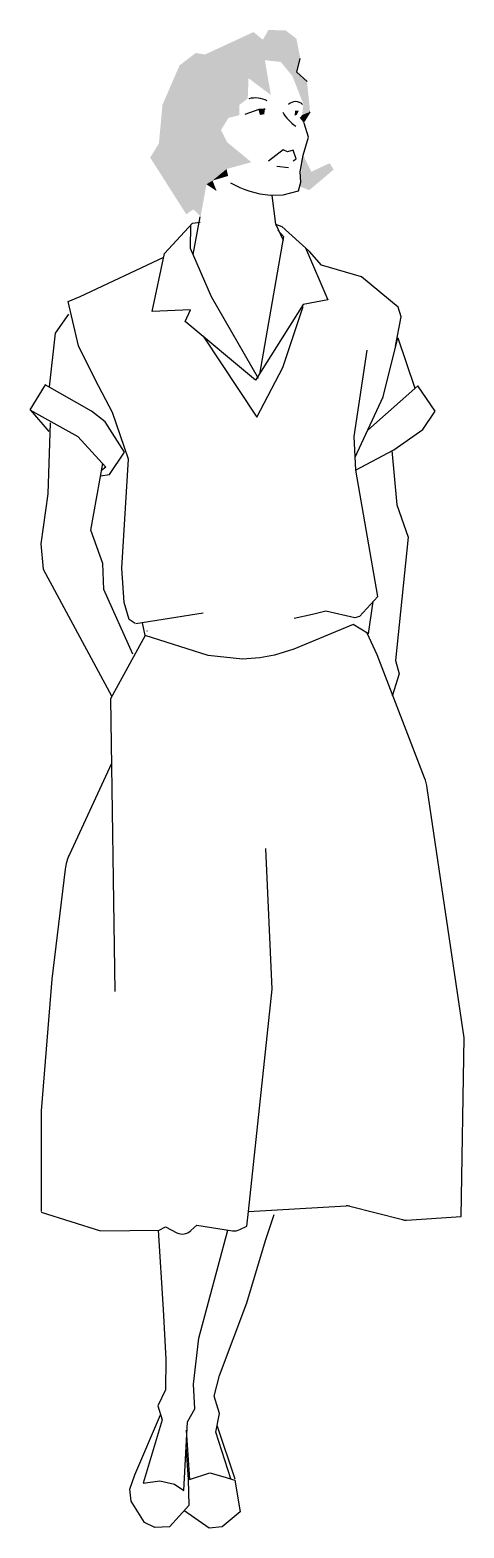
# Model space of a CAD drawing. Header units: millimetres. Extents: x -1576.99 to -1576.51, y 1864.42 to 1866.07.
import ezdxf

# ---------------------------------------------------------------- set-up
doc = ezdxf.new("R2010")
doc.units = ezdxf.units.MM
doc.header["$LTSCALE"] = 10
doc.layers.add('Humanos', color=2, linetype='Continuous')

msp = doc.modelspace()

# ---------------------------------------------------------------- linework, layer by layer
at = {"layer": 'Humanos'}
for p, q in [((-1576.6939, 1866.0248), (-1576.6902, 1866.0399)), ((-1576.6828, 1866.0144), (-1576.6939, 1866.0248)), ((-1576.751, 1865.9785), (-1576.7355, 1865.9842)), ((-1576.7355, 1865.9842), (-1576.729, 1865.9842)), ((-1576.6865, 1865.9693), (-1576.6794, 1865.9811)), ((-1576.6812, 1865.9533), (-1576.6858, 1865.9686)), ((-1576.6869, 1865.9333), (-1576.6812, 1865.9533)), ((-1576.7089, 1865.9395), (-1576.7252, 1865.927)), ((-1576.7044, 1865.9372), (-1576.7089, 1865.9395)), ((-1576.6979, 1865.9391), (-1576.7044, 1865.9372)), ((-1576.6981, 1865.9272), (-1576.6946, 1865.9295)), ((-1576.6946, 1865.9295), (-1576.6979, 1865.9391)), ((-1576.6903, 1865.915), (-1576.6869, 1865.9333)), ((-1576.716, 1865.9215), (-1576.7031, 1865.9198)), ((-1576.6895, 1865.9038), (-1576.6903, 1865.915)), ((-1576.709, 1865.8897), (-1576.692, 1865.8942)), ((-1576.692, 1865.8942), (-1576.6895, 1865.9038)), ((-1576.7231, 1865.8894), (-1576.709, 1865.8897)), ((-1576.717, 1865.8574), (-1576.7211, 1865.8892)), ((-1576.8082, 1865.8241), (-1576.8004, 1865.8657)), ((-1576.8396, 1865.8252), (-1576.809, 1865.8586)), ((-1576.8112, 1865.8308), (-1576.8108, 1865.8566)), ((-1576.809, 1865.8586), (-1576.8005, 1865.8598)), ((-1576.7088, 1865.8441), (-1576.7353, 1865.6923)), ((-1576.7175, 1865.8576), (-1576.7104, 1865.8551)), ((-1576.7088, 1865.8394), (-1576.717, 1865.8574)), ((-1576.7148, 1865.8508), (-1576.7088, 1865.8441)), ((-1576.7104, 1865.8551), (-1576.6802, 1865.8276)), ((-1576.7879, 1865.7774), (-1576.8112, 1865.8308)), ((-1576.6843, 1865.8313), (-1576.66, 1865.7743)), ((-1576.6668, 1865.8125), (-1576.6802, 1865.8276)), ((-1576.9325, 1865.778), (-1576.8404, 1865.8213)), ((-1576.8532, 1865.7615), (-1576.8396, 1865.8252)), ((-1576.6227, 1865.7995), (-1576.6668, 1865.8125)), ((-1576.5824, 1865.766), (-1576.6227, 1865.7995)), ((-1576.9459, 1865.7723), (-1576.9325, 1865.778)), ((-1576.9344, 1865.7235), (-1576.9459, 1865.7723)), ((-1576.8112, 1865.7632), (-1576.8532, 1865.7615)), ((-1576.8169, 1865.7505), (-1576.8112, 1865.7632)), ((-1576.7361, 1865.6876), (-1576.7879, 1865.7774)), ((-1576.6871, 1865.7689), (-1576.7395, 1865.6857)), ((-1576.7095, 1865.6998), (-1576.6871, 1865.7668)), ((-1576.66, 1865.7743), (-1576.6871, 1865.7689)), ((-1576.5791, 1865.7556), (-1576.5824, 1865.766)), ((-1576.9453, 1865.7586), (-1576.9601, 1865.7377)), ((-1576.7395, 1865.6857), (-1576.8169, 1865.7505)), ((-1576.5852, 1865.7233), (-1576.5791, 1865.7556)), ((-1576.9601, 1865.7377), (-1576.9668, 1865.6784)), ((-1576.7973, 1865.7341), (-1576.7382, 1865.6451)), ((-1576.5991, 1865.6673), (-1576.5829, 1865.7324)), ((-1576.5829, 1865.7324), (-1576.5641, 1865.6769)), ((-1576.9158, 1865.6858), (-1576.9344, 1865.7235)), ((-1576.6308, 1865.6239), (-1576.6166, 1865.7187)), ((-1576.7382, 1865.6451), (-1576.7095, 1865.6998)), ((-1576.9713, 1865.6808), (-1576.9879, 1865.6531)), ((-1576.9201, 1865.6515), (-1576.9713, 1865.6808)), ((-1576.897, 1865.6503), (-1576.9158, 1865.6858)), ((-1576.5608, 1865.6797), (-1576.6159, 1865.6309)), ((-1576.5418, 1865.6516), (-1576.5608, 1865.6797)), ((-1576.6297, 1865.601), (-1576.5991, 1865.6673)), ((-1576.9879, 1865.6531), (-1576.9352, 1865.6239)), ((-1576.9873, 1865.6529), (-1576.967, 1865.6292)), ((-1576.9052, 1865.6398), (-1576.9201, 1865.6515)), ((-1576.8795, 1865.5989), (-1576.897, 1865.6503)), ((-1576.5551, 1865.6316), (-1576.5418, 1865.6516)), ((-1576.9656, 1865.6388), (-1576.9684, 1865.5606)), ((-1576.8837, 1865.6065), (-1576.9052, 1865.6398)), ((-1576.5873, 1865.6091), (-1576.5551, 1865.6316)), ((-1576.9352, 1865.6239), (-1576.9043, 1865.5902)), ((-1576.629, 1865.5868), (-1576.6308, 1865.6239)), ((-1576.9004, 1865.5821), (-1576.8837, 1865.6065)), ((-1576.8866, 1865.4788), (-1576.8795, 1865.5989)), ((-1576.6294, 1865.5866), (-1576.5873, 1865.6091)), ((-1576.5894, 1865.6083), (-1576.584, 1865.5485)), ((-1576.9208, 1865.5206), (-1576.9078, 1865.594)), ((-1576.9102, 1865.5805), (-1576.9004, 1865.5821)), ((-1576.9043, 1865.5902), (-1576.9092, 1865.5862)), ((-1576.6047, 1865.4477), (-1576.629, 1865.5868)), ((-1576.9684, 1865.5606), (-1576.9758, 1865.5057)), ((-1576.584, 1865.5485), (-1576.5715, 1865.513)), ((-1576.9077, 1865.4841), (-1576.9208, 1865.5206)), ((-1576.9758, 1865.5057), (-1576.9733, 1865.4777)), ((-1576.5715, 1865.513), (-1576.5855, 1865.3773)), ((-1576.9064, 1865.4555), (-1576.9077, 1865.4841)), ((-1576.9733, 1865.4777), (-1576.8978, 1865.3376)), ((-1576.8842, 1865.4412), (-1576.8866, 1865.4788)), ((-1576.8747, 1865.3843), (-1576.9064, 1865.4555)), ((-1576.8785, 1865.4223), (-1576.8842, 1865.4412)), ((-1576.6047, 1865.4477), (-1576.6251, 1865.4255)), ((-1576.6152, 1865.4065), (-1576.6098, 1865.4422)), ((-1576.872, 1865.4181), (-1576.8785, 1865.4223)), ((-1576.7972, 1865.4293), (-1576.8712, 1865.4176)), ((-1576.861, 1865.4046), (-1576.864, 1865.4186)), ((-1576.6321, 1865.4169), (-1576.6972, 1865.3898)), ((-1576.6767, 1865.428), (-1576.697, 1865.4235)), ((-1576.6619, 1865.4315), (-1576.6767, 1865.428)), ((-1576.6301, 1865.4242), (-1576.6619, 1865.4315)), ((-1576.6152, 1865.4065), (-1576.6321, 1865.4169)), ((-1576.6251, 1865.4255), (-1576.6301, 1865.4242)), ((-1576.861, 1865.4046), (-1576.8992, 1865.3349)), ((-1576.7918, 1865.3826), (-1576.861, 1865.4046)), ((-1576.8584, 1865.4093), (-1576.859, 1865.4098)), ((-1576.6057, 1865.3836), (-1576.6166, 1865.4073)), ((-1576.7539, 1865.3788), (-1576.7918, 1865.3826)), ((-1576.7186, 1865.3831), (-1576.7349, 1865.3802)), ((-1576.6972, 1865.3898), (-1576.7186, 1865.3831)), ((-1576.5535, 1865.2482), (-1576.6057, 1865.3836)), ((-1576.7349, 1865.3802), (-1576.7539, 1865.3788)), ((-1576.5855, 1865.3773), (-1576.5812, 1865.3627)), ((-1576.5812, 1865.3627), (-1576.5889, 1865.3381)), ((-1576.8992, 1865.3349), (-1576.8946, 1865.0129)), ((-1576.8982, 1865.2637), (-1576.9445, 1865.1637)), ((-1576.5098, 1864.962), (-1576.5504, 1865.2366)), ((-1576.7211, 1865.0155), (-1576.7281, 1865.1704)), ((-1576.9491, 1865.1475), (-1576.9638, 1865.0263)), ((-1576.9638, 1865.0263), (-1576.9757, 1864.8814)), ((-1576.7474, 1864.7705), (-1576.7211, 1865.0155)), ((-1576.5129, 1864.765), (-1576.5098, 1864.962)), ((-1576.9757, 1864.8814), (-1576.9756, 1864.7705)), ((-1576.7474, 1864.7705), (-1576.6398, 1864.7769)), ((-1576.6357, 1864.7765), (-1576.5775, 1864.7617)), ((-1576.9756, 1864.7699), (-1576.9101, 1864.7494)), ((-1576.8108, 1864.7496), (-1576.8043, 1864.7557)), ((-1576.8043, 1864.7557), (-1576.7647, 1864.7495)), ((-1576.749, 1864.7546), (-1576.7474, 1864.7705)), ((-1576.7284, 1864.7389), (-1576.7189, 1864.7673)), ((-1576.5733, 1864.7613), (-1576.5129, 1864.765)), ((-1576.9101, 1864.7494), (-1576.8456, 1864.7503)), ((-1576.8466, 1864.7503), (-1576.8414, 1864.6627)), ((-1576.8456, 1864.7503), (-1576.8388, 1864.7537)), ((-1576.8388, 1864.7537), (-1576.826, 1864.7473)), ((-1576.8018, 1864.6313), (-1576.7701, 1864.7502)), ((-1576.7567, 1864.7508), (-1576.749, 1864.7546)), ((-1576.749, 1864.6703), (-1576.7284, 1864.7389)), ((-1576.8414, 1864.6627), (-1576.8383, 1864.6083)), ((-1576.7791, 1864.5901), (-1576.749, 1864.6703)), ((-1576.8078, 1864.5805), (-1576.8018, 1864.6313)), ((-1576.8383, 1864.6083), (-1576.8387, 1864.5744)), ((-1576.8387, 1864.5744), (-1576.8472, 1864.5567)), ((-1576.8062, 1864.5533), (-1576.8078, 1864.5805)), ((-1576.785, 1864.5674), (-1576.7791, 1864.5901)), ((-1576.779, 1864.5484), (-1576.785, 1864.5674)), ((-1576.8723, 1864.4808), (-1576.8441, 1864.5467)), ((-1576.8425, 1864.5414), (-1576.8634, 1864.4718)), ((-1576.8472, 1864.5567), (-1576.8425, 1864.5414)), ((-1576.8144, 1864.539), (-1576.8062, 1864.5533)), ((-1576.7831, 1864.5278), (-1576.779, 1864.5484)), ((-1576.8186, 1864.4636), (-1576.8144, 1864.539)), ((-1576.8158, 1864.5298), (-1576.8122, 1864.4757)), ((-1576.7667, 1864.4764), (-1576.7831, 1864.5278)), ((-1576.7818, 1864.5342), (-1576.7624, 1864.4764)), ((-1576.8161, 1864.5123), (-1576.8136, 1864.4755)), ((-1576.878, 1864.465), (-1576.8723, 1864.4808)), ((-1576.8136, 1864.4755), (-1576.813, 1864.4472)), ((-1576.8122, 1864.4757), (-1576.79, 1864.4829)), ((-1576.79, 1864.4829), (-1576.7756, 1864.4788)), ((-1576.7756, 1864.4788), (-1576.7622, 1864.4751)), ((-1576.7622, 1864.4751), (-1576.7563, 1864.4401)), ((-1576.8763, 1864.4519), (-1576.878, 1864.465)), ((-1576.8634, 1864.4718), (-1576.845, 1864.4743)), ((-1576.845, 1864.4743), (-1576.8286, 1864.4706)), ((-1576.8286, 1864.4706), (-1576.8186, 1864.4636)), ((-1576.8616, 1864.4285), (-1576.8763, 1864.4519)), ((-1576.813, 1864.4472), (-1576.8344, 1864.4236)), ((-1576.8505, 1864.423), (-1576.8616, 1864.4285)), ((-1576.7906, 1864.4222), (-1576.8183, 1864.4414)), ((-1576.7563, 1864.4401), (-1576.7764, 1864.4237)), ((-1576.8344, 1864.4236), (-1576.8505, 1864.423)), ((-1576.7764, 1864.4237), (-1576.7906, 1864.4222))]:
    msp.add_line(p, q, dxfattribs=at)
for centre, radius, start, end in [((-1576.7399, 1865.9681), 0.0283, 62.0174, 104.2971), ((-1576.6954, 1865.9822), 0.0103, 41.8202, 138.1798), ((-1576.6749, 1865.9992), 0.0392, 207.7333, 239.1704), ((-1576.7139, 1865.9975), 0.1085, 240.559, 265.1137), ((-1576.6038, 1865.2287), 0.054, 8.4038, 21.098), ((-1576.8955, 1865.141), 0.054, 155.1559, 173.0932), ((-1576.639, 1864.7634), 0.0135, 75.7305, 93.412), ((-1576.5741, 1864.7747), 0.0135, 255.7305, 273.5131), ((-1576.82, 1864.7594), 0.0135, 243.4979, 313.0862), ((-1576.7627, 1864.7629), 0.0135, 261.1819, 296.0956)]:
    msp.add_arc(centre, radius, start, end, dxfattribs=at)
for points in [[(-1576.7951, 1866.0443), (-1576.7472, 1866.0182), (-1576.7417, 1866.069), (-1576.7226, 1865.9996)], [(-1576.7417, 1866.069), (-1576.7226, 1865.9996), (-1576.7314, 1866.0605), (-1576.7292, 1866.038)], [(-1576.7314, 1866.0605), (-1576.7292, 1866.038), (-1576.7253, 1866.0713), (-1576.7116, 1866.036)], [(-1576.7253, 1866.0713), (-1576.7116, 1866.036), (-1576.7062, 1866.0707), (-1576.699, 1866.0207)], [(-1576.7062, 1866.0707), (-1576.699, 1866.0207), (-1576.6902, 1866.0399), (-1576.6939, 1866.0248)], [(-1576.7062, 1866.0707), (-1576.6945, 1866.0617), (-1576.6902, 1866.0399)], [(-1576.8231, 1866.0324), (-1576.7572, 1865.9889), (-1576.8054, 1866.0459), (-1576.7481, 1865.9957)], [(-1576.8054, 1866.0459), (-1576.7481, 1865.9957), (-1576.7951, 1866.0443), (-1576.7472, 1866.0182)], [(-1576.842, 1865.9889), (-1576.7572, 1865.9775), (-1576.8231, 1866.0324), (-1576.7572, 1865.9889)], [(-1576.6939, 1866.0248), (-1576.6828, 1866.0144), (-1576.699, 1866.0207), (-1576.6869, 1865.99)], [(-1576.6828, 1866.0144), (-1576.6794, 1865.9811), (-1576.6869, 1865.99), (-1576.6881, 1865.9777)], [(-1576.8459, 1865.9464), (-1576.7693, 1865.9745), (-1576.842, 1865.9889), (-1576.7572, 1865.9775)], [(-1576.7364, 1865.9842), (-1576.729, 1865.985), (-1576.7347, 1865.9777), (-1576.7299, 1865.9785)], [(-1576.6917, 1865.9826), (-1576.6958, 1865.9826), (-1576.6941, 1865.9777), (-1576.6966, 1865.9769)], [(-1576.6794, 1865.9811), (-1576.6881, 1865.9777), (-1576.6865, 1865.9693), (-1576.6908, 1865.9745)], [(-1576.8555, 1865.9308), (-1576.7775, 1865.9612), (-1576.8459, 1865.9464), (-1576.7693, 1865.9745)], [(-1576.8158, 1865.8684), (-1576.7936, 1865.9014), (-1576.8555, 1865.9308), (-1576.7775, 1865.9612)], [(-1576.7775, 1865.9612), (-1576.7936, 1865.9014), (-1576.7709, 1865.9478), (-1576.7868, 1865.9055)], [(-1576.7709, 1865.9478), (-1576.7868, 1865.9055), (-1576.744, 1865.9257), (-1576.7714, 1865.9182)], [(-1576.6781, 1865.9152), (-1576.6803, 1865.8949), (-1576.6869, 1865.9333), (-1576.6913, 1865.8992)], [(-1576.7868, 1865.9055), (-1576.7697, 1865.9106), (-1576.7714, 1865.9182)], [(-1576.6579, 1865.9246), (-1576.6535, 1865.9176), (-1576.6781, 1865.9152), (-1576.6803, 1865.8949)], [(-1576.8158, 1865.8684), (-1576.7936, 1865.9014), (-1576.808, 1865.8738)], [(-1576.808, 1865.8738), (-1576.7999, 1865.8661), (-1576.7936, 1865.9014)], [(-1576.7936, 1865.9014), (-1576.7823, 1865.8939), (-1576.7868, 1865.9055)]]:
    msp.add_solid(points, dxfattribs=at)

doc.saveas('drawing.dxf')
